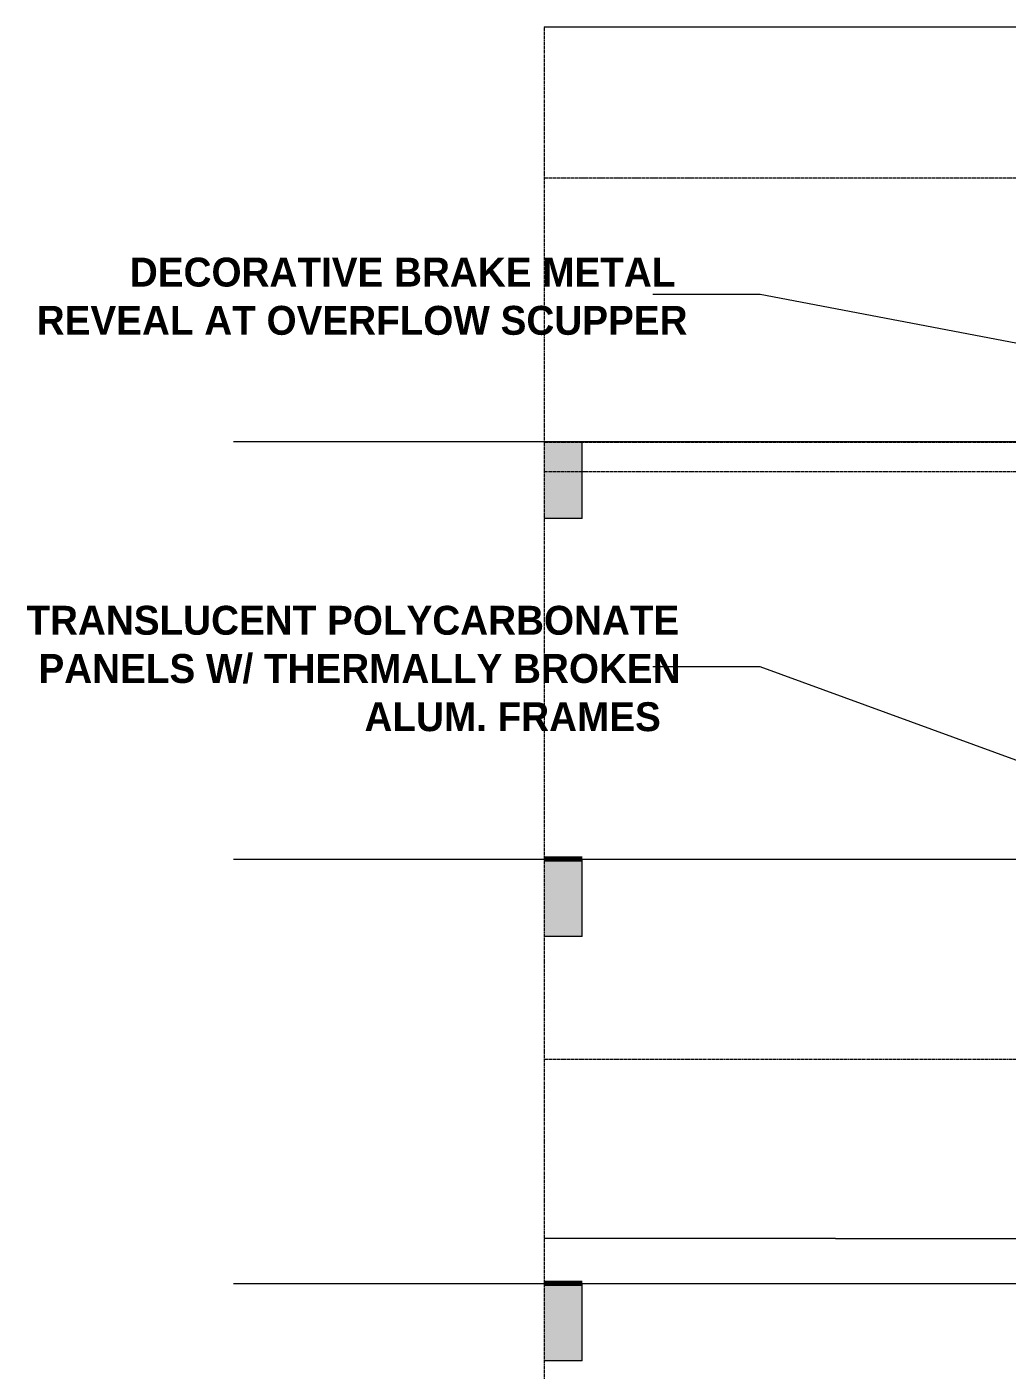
# Model space of a CAD drawing. Header units: inches. Extents: x 1750 to 7619, y -360 to 620.
# Drawn here: x 1749.9 to 2055.1, y 109.1 to 527 of the extents above; entities that cross this region are included whole.
import ezdxf

# ---------------------------------------------------------------- set-up
doc = ezdxf.new("R2010")
doc.units = ezdxf.units.IN
doc.header["$MEASUREMENT"] = 0
doc.linetypes.add('Aligning Line 1_8_', pattern=[0.25, 0.125, -0.125])
doc.linetypes.add('Grid Line 1_2_', pattern=[0.875, 0.5, -0.125, 0.125, -0.125])
for name, color, linetype, lineweight in [('0-1', 7, 'Continuous', 5), ('A-AREA-1', 253, 'Continuous', 70), ('A-FLOR-1', 10, 'Continuous', 5), ('A-FLOR-3', 53, 'Continuous', 13), ('A-FLOR-LEVL-1', 51, 'Grid Line 1_2_', 9), ('C-TOPO', 7, 'Continuous', 9), ('G-ANNO-SYMB', 111, 'Aligning Line 1_8_', 9), ('G-ANNO-SYMB-1', 191, 'Aligning Line 1_8_', 9), ('G-ANNO-SYMB-2', 147, 'Aligning Line 1_8_', 9), ('G-ANNO-TEXT', 231, 'Continuous', 9)]:
    doc.layers.add(name, color=color, linetype=linetype, lineweight=lineweight)
doc.styles.add('Century Gothic_B', font='GOTHICB.TTF', dxfattribs={"height": 9})

# ---------------------------------------------------------------- blocks, each defined once
blk = doc.blocks.new('CTR - 2nd Phase_rvt-1-BUILDING ELEVATION - EAST')
at = {"layer": 'A-FLOR-1'}
for points in [[(1922.72, 374), (1922.72, 398), (1910.93, 398), (1910.93, 374)], [(1922.72, 244), (1922.72, 268), (1910.93, 268), (1910.93, 244)], [(1922.72, 112), (1922.72, 136), (1910.93, 136), (1910.93, 112)]]:
    blk.add_hatch(color=256, dxfattribs=at).paths.add_polyline_path(points, flags=0)
at = {"layer": 'A-AREA-1'}
for p, q in [((1922.72, 268), (1910.93, 268)), ((1922.72, 136), (1910.93, 136))]:
    blk.add_line(p, q, dxfattribs=at)
at = {"layer": 'A-FLOR-3'}
for p, q in [((1910.93, 398), (1922.72, 398)), ((1922.72, 374), (1922.72, 398)), ((1922.72, 374), (1910.93, 374)), ((1910.93, 268), (1922.72, 268)), ((1922.72, 244), (1922.72, 268)), ((1922.72, 244), (1910.93, 244)), ((1910.93, 136), (1922.72, 136)), ((1922.72, 112), (1922.72, 136)), ((1922.72, 112), (1910.93, 112))]:
    blk.add_line(p, q, dxfattribs=at)
at = {"layer": 'A-FLOR-LEVL-1'}
for p, q in [((1814.21, 398), (4168.71, 398)), ((1814.21, 268), (4168.71, 268)), ((1814.21, 136), (4168.71, 136))]:
    blk.add_line(p, q, dxfattribs=at)
at = {"layer": 'G-ANNO-SYMB-1'}
for p, q in [((1910.93, 526.95), (4072.04, 526.95)), ((1910.93, 388.59), (4072.04, 388.59))]:
    blk.add_line(p, q, dxfattribs=at)
blk = doc.blocks.new('CTR  - Topography_rvt-1-BUILDING ELEVATION - EAST')
at = {"layer": 'C-TOPO'}
for q in [(1910.93, 150), (2067.92, 150)]:
    blk.add_line((2001.62, 150), q, dxfattribs=at)
blk = doc.blocks.new('CTR - 1st Phase - Common Walls_rvt-1-BUILDING ELEVATION - EAST')
at = {"layer": 'A-FLOR-LEVL-1'}
for p, q in [((1814.21, 398), (4168.71, 398)), ((1814.21, 268), (4168.71, 268)), ((1814.21, 136), (4168.71, 136))]:
    blk.add_line(p, q, dxfattribs=at)
at = {"layer": 'G-ANNO-SYMB-2'}
for p, q in [((1910.93, 526.95), (4072.04, 526.95)), ((1910.93, 526.95), (4072.04, 526.95)), ((1910.96, 526.95), (1910.96, -145.84)), ((1910.96, 526.95), (4071.96, 526.95)), ((1910.93, 480), (4072.04, 480))]:
    blk.add_line(p, q, dxfattribs=at)
blk = doc.blocks.new('CTR - 1st Phase -Stairs _ Elevators_rvt-1-BUILDING ELEVATION - EAST')
at = {"layer": 'A-FLOR-LEVL-1'}
for p, q in [((1814.21, 398), (4168.71, 398)), ((1814.21, 268), (4168.71, 268)), ((1814.21, 136), (4168.71, 136))]:
    blk.add_line(p, q, dxfattribs=at)
at = {"layer": 'G-ANNO-SYMB-2'}
for q in [(1910.96, -206.49), (4071.96, 526.95)]:
    blk.add_line((1910.96, 526.95), q, dxfattribs=at)

msp = doc.modelspace()

# ---------------------------------------------------------------- linework, layer by layer
at = {"layer": 'A-FLOR-LEVL-1'}
for p, q in [((1814.9564, 398), (4167.9645, 398)), ((1814.9564, 268), (4167.9645, 268)), ((1814.9564, 136), (4167.9645, 136))]:
    msp.add_line(p, q, dxfattribs=at)
at = {"layer": 'G-ANNO-SYMB'}
for p, q in [((1910.9332, 526.9531), (4072.0372, 526.9531)), ((1910.9332, 480), (4072.0372, 480)), ((1910.9332, 397.7608), (4072.0372, 397.7608)), ((1910.9332, 205.7608), (4072.0372, 205.7608))]:
    msp.add_line(p, q, dxfattribs=at)
at = {"layer": 'G-ANNO-TEXT'}
for p, q in [((1978.215, 443.6493), (1944.7192, 443.6493)), ((2373.4268, 368.6615), (1978.215, 443.6493)), ((1978.215, 327.8406), (1944.757, 327.8406)), ((2100.0906, 283.3973), (1978.215, 327.8406))]:
    msp.add_line(p, q, dxfattribs=at)

# ---------------------------------------------------------------- block references
at = {"layer": '0-1'}
for name in ['CTR - 2nd Phase_rvt-1-BUILDING ELEVATION - EAST', 'CTR - 1st Phase - Common Walls_rvt-1-BUILDING ELEVATION - EAST', 'CTR - 1st Phase -Stairs _ Elevators_rvt-1-BUILDING ELEVATION - EAST', 'CTR  - Topography_rvt-1-BUILDING ELEVATION - EAST']:
    msp.add_blockref(name, (0, 0), dxfattribs=at)

# ---------------------------------------------------------------- texts
at = {"layer": 'G-ANNO-TEXT', "char_height": 9, "attachment_point": 1, "style": 'Century Gothic_B'}
for s, insert, width in [('DECORATIVE BRAKE METAL', (1781.946, 455.154), 197.253), ('REVEAL AT OVERFLOW SCUPPER', (1752.946, 440.154), 232.401), ('TRANSLUCENT POLYCARBONATE', (1749.7334, 346.8477), 236.34), ('PANELS W/ THERMALLY BROKEN', (1753.4834, 331.8477), 231.795), ('ALUM. FRAMES', (1854.9834, 316.8477), 108.777)]:
    msp.add_mtext(s, dxfattribs=dict(at, insert=insert, width=width))

doc.saveas('drawing.dxf')
